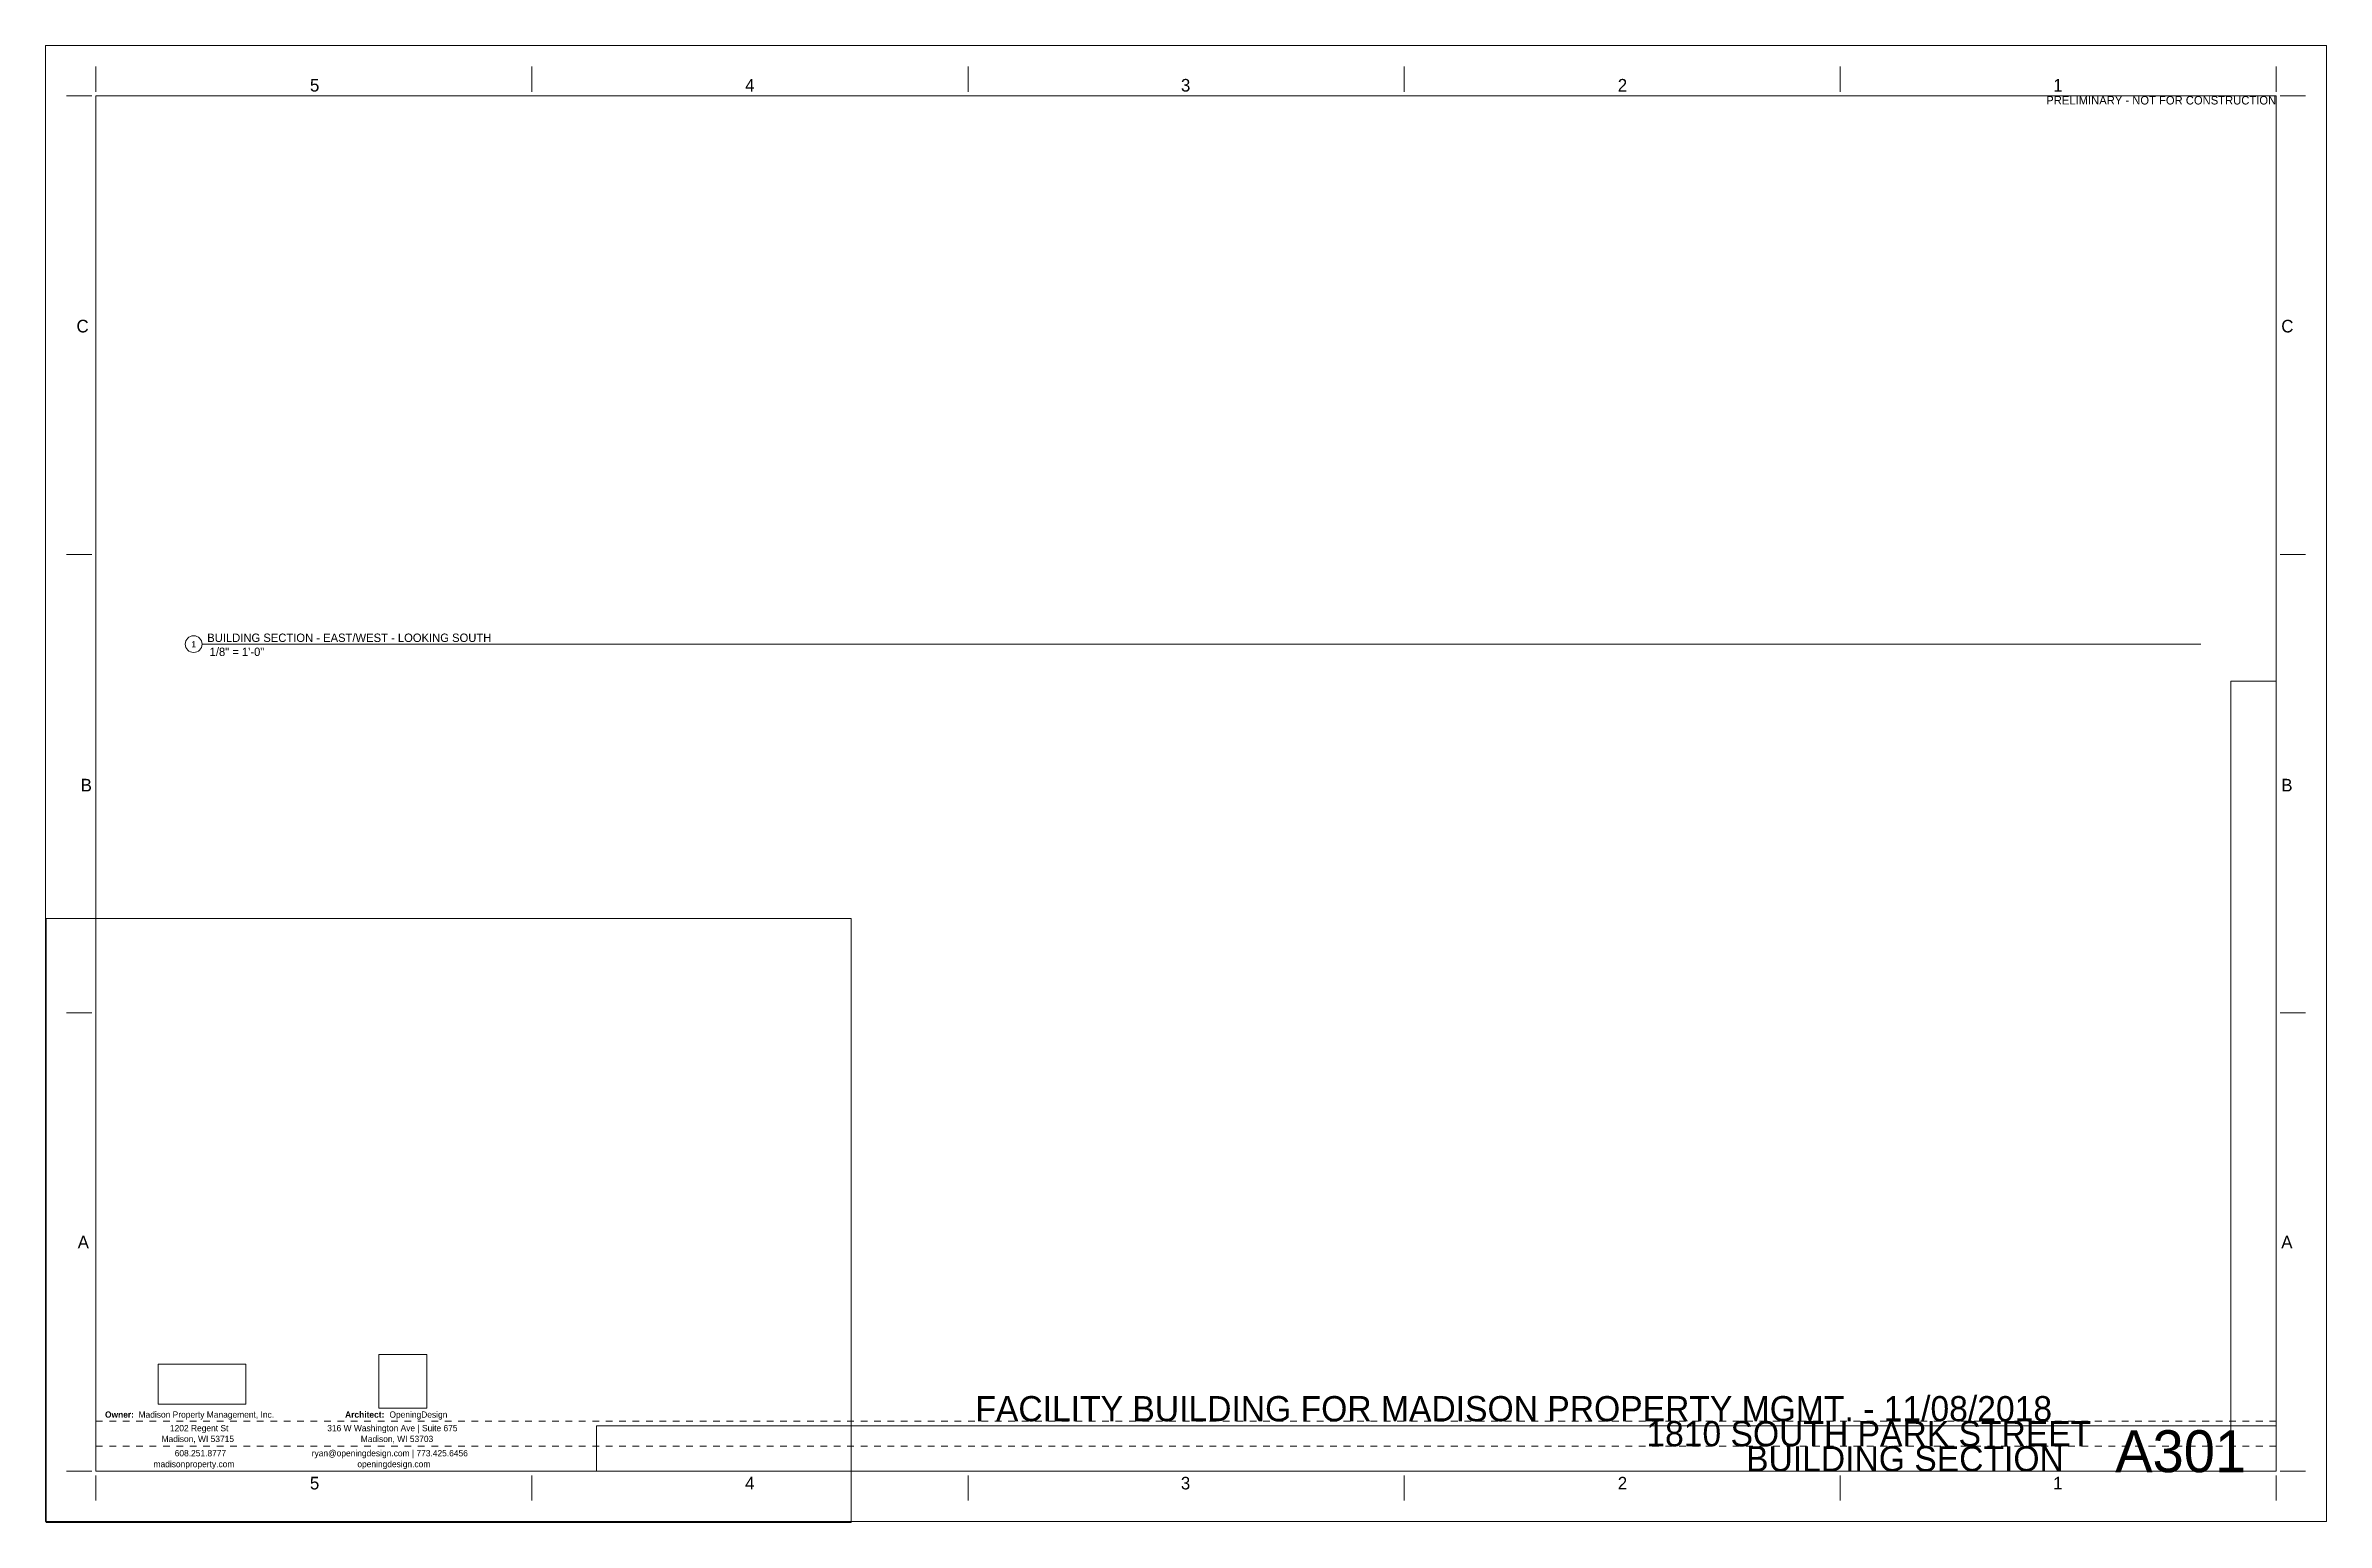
# Paper-space layout 'Layout1' of a CAD drawing. Header units: inches. Extents: x 0 to 34, y 0 to 22.
import ezdxf

# ---------------------------------------------------------------- set-up
doc = ezdxf.new("R2010")
doc.units = ezdxf.units.IN
doc.header["$MEASUREMENT"] = 0
doc.linetypes.add('Dot 1_32_', pattern=[0.03125, 0, -0.03125])
doc.layers.add('G-ANNO-NPLT', color=191, linetype='Continuous', plot=False)
doc.layers.add('G-ANNO-TTLB', color=6, linetype='Continuous', lineweight=9)
doc.layers.add('G-ANNO-TTLB-MEDM', color=33, linetype='Continuous', lineweight=20)
doc.styles.add('Century Gothic_2', font='ufonts.com_century-gothic.ttf', dxfattribs={"height": 0.1875})
doc.styles.add('Century Gothic_3', font='ufonts.com_century-gothic.ttf', dxfattribs={"height": 0.09375})
doc.styles.add('Century Gothic_4', font='ufonts.com_century-gothic.ttf', dxfattribs={"height": 0.125})
doc.styles.add('Century Gothic_5', font='ufonts.com_century-gothic.ttf', dxfattribs={"height": 0.625})
doc.styles.add('Century Gothic_6', font='ufonts.com_century-gothic.ttf', dxfattribs={"height": 0.375})
doc.styles.add('Century Gothic_B_1', font='GOTHICB.TTF', dxfattribs={"height": 0.09375})
picture_1 = doc.add_image_def('image1.jpg', size_in_pixel=(400, 182))
picture_2 = doc.add_image_def('image2.jpg', size_in_pixel=(547, 610))
picture_3 = doc.add_image_def('image3.jpg', size_in_pixel=(95, 1663))
picture_4 = doc.add_image_def('image4.jpg', size_in_pixel=(3536, 95))

# ---------------------------------------------------------------- blocks, each defined once
blk = doc.blocks.new('OD Title Block - 22x34 - Presentation - one-539370-BUILDING SECTION')
at = {"layer": 'G-ANNO-TTLB'}
for p, q in [((-0.01, 0.014), (-0.01, 22.014)), ((-0.01, 22.014), (33.99, 22.014)), ((-0.01, 22.014), (33.99, 22.014)), ((33.99, 0.014), (33.99, 22.014)), ((-0.01, 0.014), (33.99, 0.014))]:
    blk.add_line(p, q, dxfattribs=at)
at = {"layer": 'G-ANNO-TTLB', "linetype": 'Dot 1_32_', "lineweight": 13}
for p, q in [((0.74, 1.51), (33.24, 1.51)), ((0.74, 1.137), (33.24, 1.137))]:
    blk.add_line(p, q, dxfattribs=at)
at = {"layer": 'G-ANNO-TTLB-MEDM'}
for p, q in [((0.74, 21.326), (0.74, 21.701)), ((7.24, 21.326), (7.24, 21.701)), ((13.74, 21.326), (13.74, 21.701)), ((20.24, 21.326), (20.24, 21.701)), ((26.74, 21.326), (26.74, 21.701)), ((33.24, 21.326), (33.24, 21.701)), ((0.677, 21.264), (0.302, 21.264)), ((0.74, 21.264), (0.74, 0.764)), ((0.74, 21.264), (33.24, 21.264)), ((33.24, 21.264), (33.24, 0.764)), ((33.302, 21.264), (33.677, 21.264)), ((0.677, 14.43), (0.302, 14.43)), ((33.302, 14.43), (33.677, 14.43)), ((0.677, 7.597), (0.302, 7.597)), ((33.302, 7.597), (33.677, 7.597)), ((0.677, 0.764), (0.302, 0.764)), ((0.74, 0.764), (33.24, 0.764)), ((0.74, 0.701), (0.74, 0.326)), ((7.24, 0.701), (7.24, 0.326)), ((13.74, 0.701), (13.74, 0.326)), ((20.24, 0.701), (20.24, 0.326)), ((26.74, 0.701), (26.74, 0.326)), ((33.24, 0.701), (33.24, 0.326)), ((33.302, 0.764), (33.677, 0.764))]:
    blk.add_line(p, q, dxfattribs=at)
at = {"layer": 'G-ANNO-TTLB', "attachment_point": 1}
for s, insert, char_height, width, style in [('5', (3.93, 21.517), 0.188, 0.17675, 'Century Gothic_2'), ('4', (10.418, 21.517), 0.188, 0.17675, 'Century Gothic_2'), ('3', (16.914, 21.517), 0.188, 0.17675, 'Century Gothic_2'), ('2', (23.426, 21.517), 0.188, 0.17675, 'Century Gothic_2'), ('1', (29.918, 21.517), 0.188, 0.17675, 'Century Gothic_2'), ('PRELIMINARY - NOT FOR CONSTRUCTION', (29.814, 21.261), 0.125, 4.12522, 'Century Gothic_4'), ('C', (0.45, 17.926), 0.188, 0.25881, 'Century Gothic_2'), ('C', (33.317, 17.926), 0.188, 0.25881, 'Century Gothic_2'), ('B', (0.512, 11.084), 0.188, 0.18306, 'Century Gothic_2'), ('B', (33.317, 11.084), 0.188, 0.18306, 'Century Gothic_2'), ('A', (0.468, 4.273), 0.188, 0.23672, 'Century Gothic_2'), ('A', (33.317, 4.273), 0.188, 0.23672, 'Century Gothic_2'), ('Owner: ', (0.875, 1.654), 0.0937, 0.606, 'Century Gothic_B_1'), ('Madison Property Management, Inc.', (1.375, 1.654), 0.09375, 2.88481, 'Century Gothic_3'), ('1202 Regent St', (1.843, 1.452), 0.09375, 1.14572, 'Century Gothic_3'), ('316 W Washington Ave | Suite 675', (4.188, 1.452), 0.09375, 2.65756, 'Century Gothic_3'), ('Architect: ', (4.454, 1.654), 0.09375, 0.80169, 'Century Gothic_B_1'), ('OpeningDesign', (5.115, 1.654), 0.09375, 1.212, 'Century Gothic_3'), ('Madison, WI 53715', (1.718, 1.291), 0.09375, 1.44556, 'Century Gothic_3'), ('608.251.8777', (1.914, 1.078), 0.09375, 0.97212, 'Century Gothic_3'), ('ryan@openingdesign.com | 773.425.6456', (3.957, 1.078), 0.09375, 3.21937, 'Century Gothic_3'), ('Madison, WI 53703', (4.688, 1.291), 0.09375, 1.44556, 'Century Gothic_3'), ('madisonproperty.com', (1.598, 0.916), 0.09375, 1.73909, 'Century Gothic_3'), ('openingdesign.com', (4.637, 0.916), 0.09375, 1.57181, 'Century Gothic_3'), ('3', (16.913, 0.679), 0.188, 0.17675, 'Century Gothic_2'), ('2', (23.426, 0.679), 0.188, 0.17675, 'Century Gothic_2'), ('5', (3.929, 0.679), 0.188, 0.17675, 'Century Gothic_2'), ('4', (10.417, 0.679), 0.188, 0.17675, 'Century Gothic_2'), ('1', (29.917, 0.679), 0.188, 0.17675, 'Century Gothic_2')]:
    blk.add_mtext(s, dxfattribs=dict(at, insert=insert, char_height=char_height, width=width, style=style))
at = {"layer": 'G-ANNO-TTLB'}
image = blk.add_image(picture_3, insert=(32.567, 0.764), size_in_units=(0.673, 11.775), dxfattribs=at)
image.dxf.flags = 7
image = blk.add_image(picture_2, insert=(4.955, 1.701), size_in_units=(0.719, 0.802), dxfattribs=at)
image.dxf.flags = 7
image = blk.add_image(picture_1, insert=(1.667, 1.762), size_in_units=(1.305, 0.594), dxfattribs=at)
image.dxf.flags = 7
image = blk.add_image(picture_4, insert=(8.203, 0.764), size_in_units=(25.037, 0.673), dxfattribs=at)
image.dxf.flags = 7
blk = doc.blocks.new('Viewport - All On-568496-BUILDING SECTION')
at = {"layer": 'G-ANNO-TTLB'}
for start, end in [(360, 180), (180, 360)]:
    blk.add_arc((-0.125, 0), 0.125, start, end, dxfattribs=at)

psp = doc.layouts.get("Layout1")

# ---------------------------------------------------------------- linework, layer by layer
at = {"layer": 'G-ANNO-NPLT', "lineweight": 9}
psp.add_line((2.322, 13.092), (32.12, 13.092), dxfattribs=at)

# ---------------------------------------------------------------- block references
at = {"layer": 'G-ANNO-TTLB'}
for name, p in [('OD Title Block - 22x34 - Presentation - one-539370-BUILDING SECTION', (0, 0)), ('Viewport - All On-568496-BUILDING SECTION', (2.322, 13.092))]:
    psp.add_blockref(name, p, dxfattribs=at)

# ---------------------------------------------------------------- texts
at = {"layer": 'G-ANNO-TTLB', "attachment_point": 1}
for s, insert, char_height, width, style in [('1', (2.162, 13.136), 0.0937, 0.08837, 'Century Gothic_3'), ('BUILDING SECTION - EAST/WEST - LOOKING SOUTH', (2.399, 13.249), 0.125, 5.04053, 'Century Gothic_4'), (' 1/8" = 1\'-0"', (2.388, 13.04), 0.125, 1.111, 'Century Gothic_4'), ('FACILITY BUILDING FOR MADISON PROPERTY MGMT. - 11/08/2018', (13.85, 1.883), 0.375, 19.51194, 'Century Gothic_6'), ('1810 SOUTH PARK STREET', (23.852, 1.51), 0.375, 7.38878, 'Century Gothic_6'), ('A301', (30.841, 1.373), 0.625, 2.52816, 'Century Gothic_5'), ('BUILDING SECTION', (25.339, 1.136), 0.375, 5.58656, 'Century Gothic_6')]:
    psp.add_mtext(s, dxfattribs=dict(at, insert=insert, char_height=char_height, width=width, style=style))

# ---------------------------------------------------------------- viewports
at = {"layer": '0'}
psp.add_viewport(center=(6, 4.5), size=(12, 9), view_center_point=(6, 4.5), view_height=12, dxfattribs=at)

doc.saveas('drawing.dxf')
